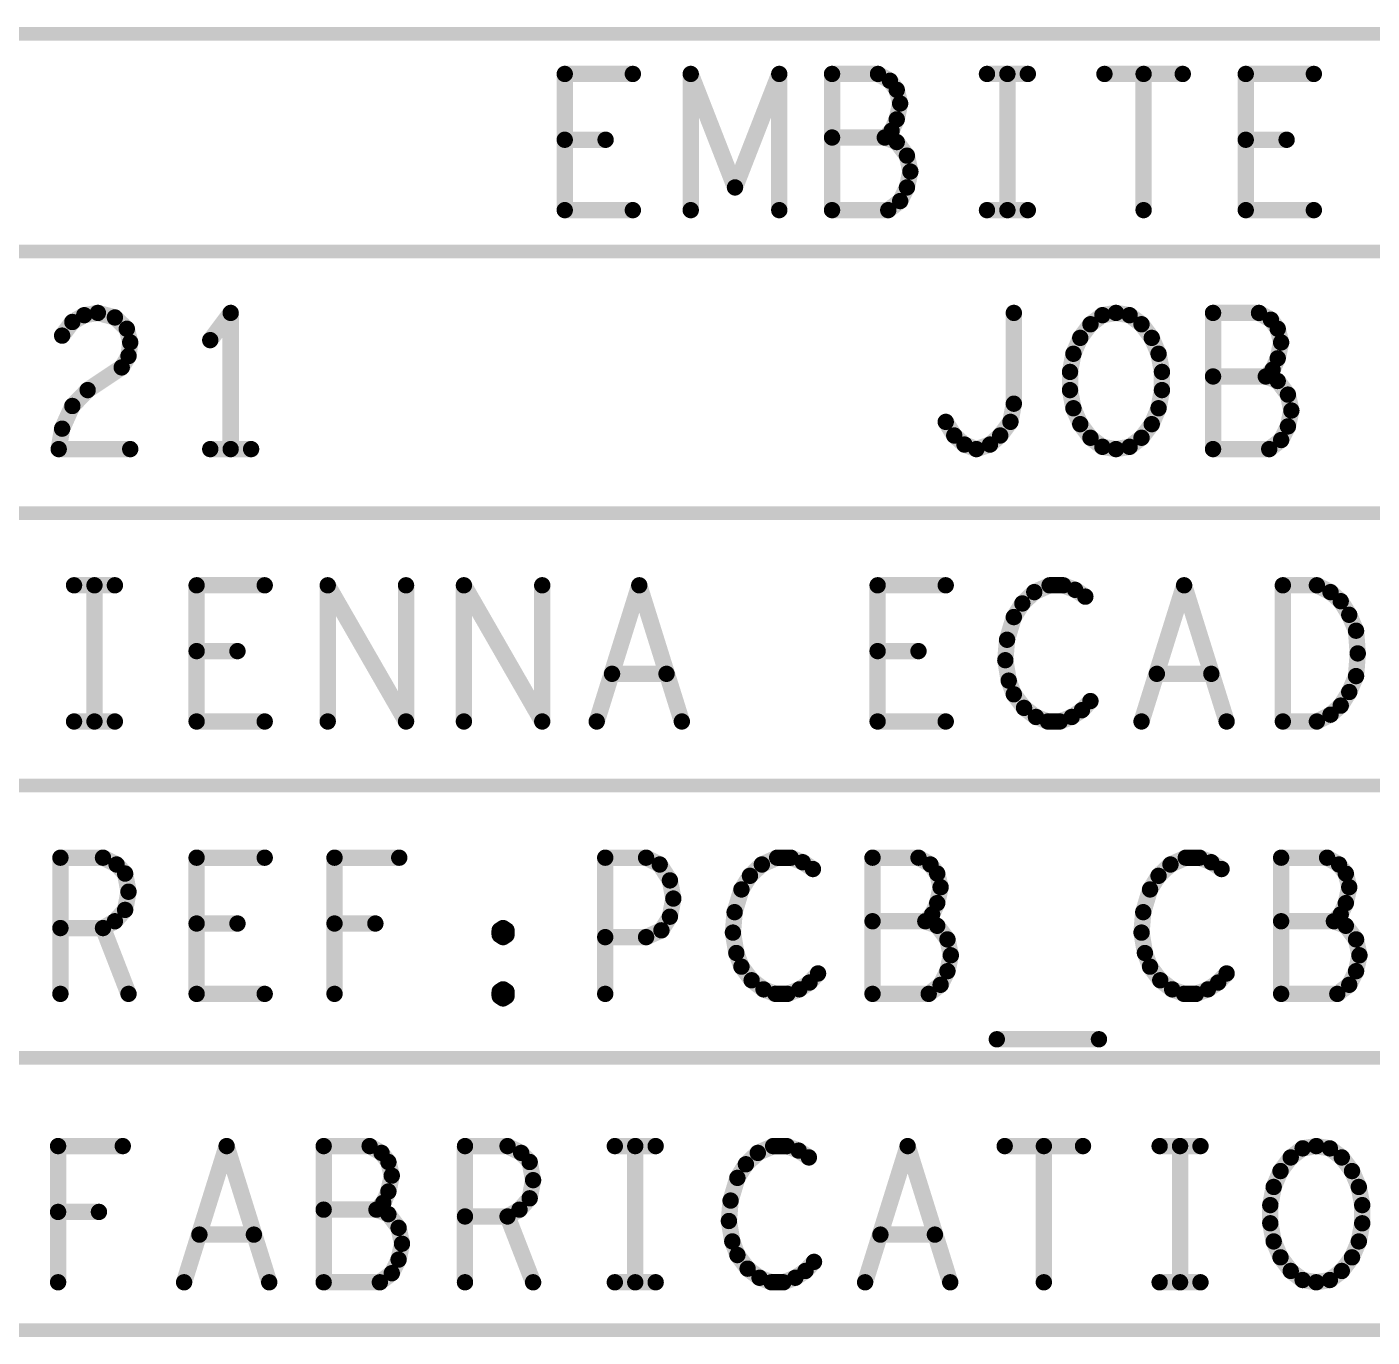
# Model space of a CAD drawing. Extents: x -14.2 to 19.9, y -5.2 to 16.9.
# Drawn here: x 1.907 to 2.895, y -2.005 to -1.043 of the extents above; entities that cross this region are included whole.
import ezdxf

# ---------------------------------------------------------------- set-up
doc = ezdxf.new("R2010")
doc.units = 0
doc.layers.get('0').update_dxf_attribs({"linetype": 'CONTINUOUS'})
doc.layers.add('FAB', color=2, linetype='CONTINUOUS')

# ---------------------------------------------------------------- blocks, each defined once
blk = doc.blocks.new('ROUND_3')
at = {"const_width": 0.006}
blk.add_lwpolyline([(-0.003, 0, 1), (0.003, 0, 1)], format="xyb", close=True, dxfattribs=at)

msp = doc.modelspace()

# ---------------------------------------------------------------- linework, layer by layer
at = {"layer": 'FAB'}
for points, const_width in [([(0.57442, -1.04846), (4.72942, -1.04846)], 0.01), ([(2.3022, -1.178), (2.3022, -1.078)], 0.012), ([(2.3022, -1.078), (2.3522, -1.078)], 0.012), ([(2.3947, -1.178), (2.3947, -1.078)], 0.012), ([(2.3947, -1.078), (2.4272, -1.16133)], 0.012), ([(2.4272, -1.16133), (2.4597, -1.078)], 0.012), ([(2.4597, -1.078), (2.4597, -1.178)], 0.012), ([(2.5322, -1.078), (2.49845, -1.078)], 0.012), ([(2.49845, -1.078), (2.49845, -1.178)], 0.012), ([(2.54095, -1.083), (2.5322, -1.078)], 0.012), ([(2.6122, -1.078), (2.6422, -1.078)], 0.012), ([(2.6272, -1.078), (2.6272, -1.178)], 0.012), ([(2.69845, -1.078), (2.75595, -1.078)], 0.012), ([(2.7272, -1.078), (2.7272, -1.178)], 0.012), ([(2.8022, -1.178), (2.8022, -1.078)], 0.012), ([(2.8022, -1.078), (2.8522, -1.078)], 0.012), ([(2.54595, -1.08967), (2.54095, -1.083)], 0.012), ([(2.54845, -1.09967), (2.54595, -1.08967)], 0.012), ([(2.54595, -1.11134), (2.54845, -1.09967)], 0.012), ([(2.5422, -1.11967), (2.54595, -1.11134)], 0.012), ([(2.5372, -1.12467), (2.5422, -1.11967)], 0.012), ([(2.3322, -1.12633), (2.3022, -1.12633)], 0.012), ([(2.5372, -1.12467), (2.49845, -1.12467)], 0.012), ([(2.54595, -1.128), (2.5372, -1.12467)], 0.012), ([(2.55345, -1.138), (2.54595, -1.128)], 0.012), ([(2.8322, -1.12633), (2.8022, -1.12633)], 0.012), ([(2.55595, -1.14967), (2.55345, -1.138)], 0.012), ([(2.55345, -1.16133), (2.55595, -1.14967)], 0.012), ([(2.54845, -1.17133), (2.55345, -1.16133)], 0.012), ([(2.5397, -1.178), (2.54845, -1.17133)], 0.012), ([(2.3522, -1.178), (2.3022, -1.178)], 0.012), ([(2.49845, -1.178), (2.5397, -1.178)], 0.012), ([(2.6122, -1.178), (2.6422, -1.178)], 0.012), ([(2.8522, -1.178), (2.8022, -1.178)], 0.012), ([(0.57442, -1.20846), (4.72942, -1.20846)], 0.01), ([(1.93317, -1.27013), (1.94067, -1.26013)], 0.012), ([(1.94067, -1.26013), (1.94942, -1.25513)], 0.012), ([(1.94942, -1.25513), (1.95942, -1.25346)], 0.012), ([(1.95942, -1.25346), (1.97192, -1.25679)], 0.012), ([(1.97192, -1.25679), (1.98067, -1.26513)], 0.012), ([(2.05692, -1.25346), (2.04192, -1.27346)], 0.012), ([(2.05692, -1.35346), (2.05692, -1.25346)], 0.012), ([(2.63192, -1.32013), (2.63192, -1.25346)], 0.012), ([(2.68817, -1.26179), (2.69692, -1.25513)], 0.012), ([(2.69692, -1.25513), (2.70692, -1.25346)], 0.012), ([(2.70692, -1.25346), (2.71692, -1.25513)], 0.012), ([(2.71692, -1.25513), (2.72567, -1.26179)], 0.012), ([(2.81192, -1.25346), (2.77817, -1.25346)], 0.012), ([(2.77817, -1.25346), (2.77817, -1.35346)], 0.012), ([(2.82067, -1.25846), (2.81192, -1.25346)], 0.012), ([(2.82567, -1.26513), (2.82067, -1.25846)], 0.012), ([(1.98067, -1.26513), (1.98317, -1.27513)], 0.012), ([(2.68067, -1.27179), (2.68817, -1.26179)], 0.012), ([(2.72567, -1.26179), (2.73317, -1.27179)], 0.012), ([(2.82817, -1.27513), (2.82567, -1.26513)], 0.012), ([(1.98317, -1.27513), (1.98192, -1.28513)], 0.012), ([(2.67567, -1.28346), (2.68067, -1.27179)], 0.012), ([(2.73317, -1.27179), (2.73817, -1.28346)], 0.012), ([(2.82567, -1.2868), (2.82817, -1.27513)], 0.012), ([(1.98192, -1.28513), (1.97692, -1.29346)], 0.012), ([(2.67317, -1.29679), (2.67567, -1.28346)], 0.012), ([(2.73817, -1.28346), (2.74067, -1.29679)], 0.012), ([(2.82192, -1.29513), (2.82567, -1.2868)], 0.012), ([(1.97692, -1.29346), (1.95192, -1.31013)], 0.012), ([(2.67317, -1.31013), (2.67317, -1.29679)], 0.012), ([(2.74067, -1.29679), (2.74067, -1.31013)], 0.012), ([(2.81692, -1.30013), (2.82192, -1.29513)], 0.012), ([(2.81692, -1.30013), (2.77817, -1.30013)], 0.012), ([(2.82567, -1.30346), (2.81692, -1.30013)], 0.012), ([(2.83317, -1.31346), (2.82567, -1.30346)], 0.012), ([(1.95192, -1.31013), (1.94067, -1.32179)], 0.012), ([(2.67567, -1.32346), (2.67317, -1.31013)], 0.012), ([(2.74067, -1.31013), (2.73817, -1.32346)], 0.012), ([(2.83567, -1.32513), (2.83317, -1.31346)], 0.012), ([(1.94067, -1.32179), (1.93317, -1.33846)], 0.012), ([(2.62942, -1.33346), (2.63192, -1.32013)], 0.012), ([(2.68067, -1.33513), (2.67567, -1.32346)], 0.012), ([(2.73817, -1.32346), (2.73317, -1.33513)], 0.012), ([(2.83317, -1.33679), (2.83567, -1.32513)], 0.012), ([(1.93317, -1.33846), (1.93067, -1.35346)], 0.012), ([(2.58192, -1.33346), (2.58817, -1.34346)], 0.012), ([(2.62192, -1.34346), (2.62942, -1.33346)], 0.012), ([(2.68817, -1.34513), (2.68067, -1.33513)], 0.012), ([(2.73317, -1.33513), (2.72567, -1.34513)], 0.012), ([(2.82817, -1.34679), (2.83317, -1.33679)], 0.012), ([(2.58817, -1.34346), (2.59567, -1.35013)], 0.012), ([(2.61442, -1.35013), (2.62192, -1.34346)], 0.012), ([(2.69692, -1.35179), (2.68817, -1.34513)], 0.012), ([(2.72567, -1.34513), (2.71692, -1.35179)], 0.012), ([(2.81942, -1.35346), (2.82817, -1.34679)], 0.012), ([(1.93067, -1.35346), (1.98317, -1.35346)], 0.012), ([(2.04192, -1.35346), (2.07192, -1.35346)], 0.012), ([(2.59567, -1.35013), (2.60442, -1.35346)], 0.012), ([(2.60442, -1.35346), (2.61442, -1.35013)], 0.012), ([(2.70692, -1.35346), (2.69692, -1.35179)], 0.012), ([(2.71692, -1.35179), (2.70692, -1.35346)], 0.012), ([(2.77817, -1.35346), (2.81942, -1.35346)], 0.012), ([(0.57442, -1.40046), (4.72942, -1.40046)], 0.01), ([(1.94192, -1.45346), (1.97192, -1.45346)], 0.012), ([(1.95692, -1.45346), (1.95692, -1.55346)], 0.012), ([(2.03192, -1.55346), (2.03192, -1.45346)], 0.012), ([(2.03192, -1.45346), (2.08192, -1.45346)], 0.012), ([(2.12817, -1.55346), (2.12817, -1.45346)], 0.012), ([(2.12817, -1.45346), (2.18567, -1.55346)], 0.012), ([(2.18567, -1.55346), (2.18567, -1.45346)], 0.012), ([(2.22817, -1.55346), (2.22817, -1.45346)], 0.012), ([(2.22817, -1.45346), (2.28567, -1.55346)], 0.012), ([(2.28567, -1.55346), (2.28567, -1.45346)], 0.012), ([(2.32567, -1.55346), (2.35692, -1.45346)], 0.012), ([(2.35692, -1.45346), (2.38817, -1.55346)], 0.012), ([(2.53192, -1.55346), (2.53192, -1.45346)], 0.012), ([(2.53192, -1.45346), (2.58192, -1.45346)], 0.012), ([(2.65817, -1.45346), (2.64692, -1.45846)], 0.012), ([(2.66817, -1.45346), (2.65817, -1.45346)], 0.012), ([(2.67692, -1.45679), (2.66817, -1.45346)], 0.012), ([(2.68442, -1.46179), (2.67692, -1.45679)], 0.012), ([(2.72567, -1.55346), (2.75692, -1.45346)], 0.012), ([(2.75692, -1.45346), (2.78817, -1.55346)], 0.012), ([(2.82942, -1.55346), (2.82942, -1.45346)], 0.012), ([(2.82942, -1.45346), (2.85442, -1.45346)], 0.012), ([(2.85442, -1.45346), (2.86442, -1.45846)], 0.012), ([(2.63817, -1.46679), (2.63192, -1.47679)], 0.012), ([(2.64692, -1.45846), (2.63817, -1.46679)], 0.012), ([(2.86442, -1.45846), (2.87192, -1.46513)], 0.012), ([(2.87192, -1.46513), (2.87817, -1.47513)], 0.012), ([(2.63192, -1.47679), (2.62692, -1.49346)], 0.012), ([(2.87817, -1.47513), (2.88317, -1.4868)], 0.012), ([(2.88317, -1.4868), (2.88442, -1.50346)], 0.012), ([(2.62692, -1.49346), (2.62567, -1.50846)], 0.012), ([(2.06192, -1.50179), (2.03192, -1.50179)], 0.012), ([(2.56192, -1.50179), (2.53192, -1.50179)], 0.012), ([(2.88442, -1.50346), (2.88317, -1.52013)], 0.012), ([(2.62567, -1.50846), (2.62817, -1.52346)], 0.012), ([(2.37692, -1.51846), (2.33692, -1.51846)], 0.012), ([(2.62817, -1.52346), (2.63192, -1.53346)], 0.012), ([(2.77692, -1.51846), (2.73692, -1.51846)], 0.012), ([(2.88317, -1.52013), (2.87817, -1.5318)], 0.012), ([(2.63192, -1.53346), (2.63942, -1.54346)], 0.012), ([(2.87817, -1.5318), (2.87192, -1.5418)], 0.012), ([(2.63942, -1.54346), (2.64817, -1.55013)], 0.012), ([(2.67442, -1.55013), (2.68192, -1.54513)], 0.012), ([(2.68192, -1.54513), (2.68817, -1.53846)], 0.012), ([(2.87192, -1.5418), (2.86442, -1.54846)], 0.012), ([(1.94192, -1.55346), (1.97192, -1.55346)], 0.012), ([(2.08192, -1.55346), (2.03192, -1.55346)], 0.012), ([(2.58192, -1.55346), (2.53192, -1.55346)], 0.012), ([(2.64817, -1.55013), (2.65692, -1.55346)], 0.012), ([(2.65692, -1.55346), (2.66567, -1.55346)], 0.012), ([(2.66567, -1.55346), (2.67442, -1.55013)], 0.012), ([(2.85442, -1.55346), (2.82942, -1.55346)], 0.012), ([(2.86442, -1.54846), (2.85442, -1.55346)], 0.012), ([(0.57442, -1.60046), (4.72942, -1.60046)], 0.01), ([(1.93192, -1.75346), (1.93192, -1.65346)], 0.012), ([(1.93192, -1.65346), (1.96317, -1.65346)], 0.012), ([(1.96317, -1.65346), (1.97317, -1.65846)], 0.012), ([(2.03192, -1.75346), (2.03192, -1.65346)], 0.012), ([(2.03192, -1.65346), (2.08192, -1.65346)], 0.012), ([(2.13317, -1.75346), (2.13317, -1.65346)], 0.012), ([(2.13317, -1.65346), (2.18067, -1.65346)], 0.012), ([(2.33192, -1.75346), (2.33192, -1.65346)], 0.012), ([(2.33192, -1.65346), (2.36192, -1.65346)], 0.012), ([(2.36192, -1.65346), (2.37192, -1.65846)], 0.012), ([(2.45817, -1.65346), (2.44692, -1.65846)], 0.012), ([(2.46817, -1.65346), (2.45817, -1.65346)], 0.012), ([(2.47692, -1.65679), (2.46817, -1.65346)], 0.012), ([(2.56192, -1.65346), (2.52817, -1.65346)], 0.012), ([(2.52817, -1.65346), (2.52817, -1.75346)], 0.012), ([(2.57067, -1.65846), (2.56192, -1.65346)], 0.012), ([(2.75817, -1.65346), (2.74692, -1.65846)], 0.012), ([(2.76817, -1.65346), (2.75817, -1.65346)], 0.012), ([(2.77692, -1.65679), (2.76817, -1.65346)], 0.012), ([(2.86192, -1.65346), (2.82817, -1.65346)], 0.012), ([(2.82817, -1.65346), (2.82817, -1.75346)], 0.012), ([(2.87067, -1.65846), (2.86192, -1.65346)], 0.012), ([(1.97317, -1.65846), (1.97942, -1.66513)], 0.012), ([(1.97942, -1.66513), (1.98192, -1.67846)], 0.012), ([(2.37192, -1.65846), (2.37942, -1.67013)], 0.012), ([(2.44692, -1.65846), (2.43817, -1.66679)], 0.012), ([(2.48442, -1.66179), (2.47692, -1.65679)], 0.012), ([(2.57567, -1.66513), (2.57067, -1.65846)], 0.012), ([(2.57817, -1.67513), (2.57567, -1.66513)], 0.012), ([(2.74692, -1.65846), (2.73817, -1.66679)], 0.012), ([(2.78442, -1.66179), (2.77692, -1.65679)], 0.012), ([(2.87567, -1.66513), (2.87067, -1.65846)], 0.012), ([(2.87817, -1.67513), (2.87567, -1.66513)], 0.012), ([(2.37942, -1.67013), (2.38192, -1.68346)], 0.012), ([(2.43817, -1.66679), (2.43192, -1.67679)], 0.012), ([(2.73817, -1.66679), (2.73192, -1.67679)], 0.012), ([(1.98192, -1.67846), (1.97942, -1.69179)], 0.012), ([(2.38192, -1.68346), (2.37942, -1.69679)], 0.012), ([(2.43192, -1.67679), (2.42692, -1.69346)], 0.012), ([(2.57567, -1.6868), (2.57817, -1.67513)], 0.012), ([(2.73192, -1.67679), (2.72692, -1.69346)], 0.012), ([(2.87567, -1.6868), (2.87817, -1.67513)], 0.012), ([(1.97942, -1.69179), (1.97192, -1.70013)], 0.012), ([(2.42692, -1.69346), (2.42567, -1.70846)], 0.012), ([(2.57192, -1.69513), (2.57567, -1.6868)], 0.012), ([(2.72692, -1.69346), (2.72567, -1.70846)], 0.012), ([(2.87192, -1.69513), (2.87567, -1.6868)], 0.012), ([(1.97192, -1.70013), (1.96317, -1.70513)], 0.012), ([(2.06192, -1.70179), (2.03192, -1.70179)], 0.012), ([(2.16317, -1.70179), (2.13317, -1.70179)], 0.012), ([(2.37942, -1.69679), (2.37317, -1.70679)], 0.012), ([(2.56692, -1.70013), (2.52817, -1.70013)], 0.012), ([(2.56692, -1.70013), (2.57192, -1.69513)], 0.012), ([(2.57567, -1.70346), (2.56692, -1.70013)], 0.012), ([(2.58317, -1.71346), (2.57567, -1.70346)], 0.012), ([(2.86692, -1.70013), (2.82817, -1.70013)], 0.012), ([(2.86692, -1.70013), (2.87192, -1.69513)], 0.012), ([(2.87567, -1.70346), (2.86692, -1.70013)], 0.012), ([(2.88317, -1.71346), (2.87567, -1.70346)], 0.012), ([(1.96317, -1.70513), (1.93192, -1.70513)], 0.012), ([(1.96317, -1.70513), (1.98192, -1.75346)], 0.012), ([(2.25442, -1.70679), (2.25692, -1.70513)], 0.012), ([(2.25442, -1.71013), (2.25442, -1.70679)], 0.012), ([(2.25692, -1.7118), (2.25442, -1.71013)], 0.012), ([(2.25692, -1.70513), (2.25942, -1.70679)], 0.012), ([(2.25942, -1.71013), (2.25692, -1.7118)], 0.012), ([(2.25942, -1.70679), (2.25942, -1.71013)], 0.012), ([(2.36192, -1.7118), (2.33192, -1.7118)], 0.012), ([(2.37317, -1.70679), (2.36192, -1.7118)], 0.012), ([(2.42567, -1.70846), (2.42817, -1.72346)], 0.012), ([(2.58567, -1.72513), (2.58317, -1.71346)], 0.012), ([(2.72567, -1.70846), (2.72817, -1.72346)], 0.012), ([(2.88567, -1.72513), (2.88317, -1.71346)], 0.012), ([(2.42817, -1.72346), (2.43192, -1.73346)], 0.012), ([(2.72817, -1.72346), (2.73192, -1.73346)], 0.012), ([(2.43192, -1.73346), (2.43942, -1.74346)], 0.012), ([(2.58317, -1.73679), (2.58567, -1.72513)], 0.012), ([(2.73192, -1.73346), (2.73942, -1.74346)], 0.012), ([(2.88317, -1.73679), (2.88567, -1.72513)], 0.012), ([(2.43942, -1.74346), (2.44817, -1.75013)], 0.012), ([(2.48192, -1.74513), (2.48817, -1.73846)], 0.012), ([(2.57817, -1.74679), (2.58317, -1.73679)], 0.012), ([(2.73942, -1.74346), (2.74817, -1.75013)], 0.012), ([(2.78192, -1.74513), (2.78817, -1.73846)], 0.012), ([(2.87817, -1.74679), (2.88317, -1.73679)], 0.012), ([(2.08192, -1.75346), (2.03192, -1.75346)], 0.012), ([(2.25442, -1.75179), (2.25692, -1.75013)], 0.012), ([(2.25442, -1.75513), (2.25442, -1.75179)], 0.012), ([(2.25692, -1.75013), (2.25942, -1.75179)], 0.012), ([(2.25942, -1.75179), (2.25942, -1.75513)], 0.012), ([(2.44817, -1.75013), (2.45692, -1.75346)], 0.012), ([(2.45692, -1.75346), (2.46567, -1.75346)], 0.012), ([(2.46567, -1.75346), (2.47442, -1.75013)], 0.012), ([(2.47442, -1.75013), (2.48192, -1.74513)], 0.012), ([(2.52817, -1.75346), (2.56942, -1.75346)], 0.012), ([(2.56942, -1.75346), (2.57817, -1.74679)], 0.012), ([(2.74817, -1.75013), (2.75692, -1.75346)], 0.012), ([(2.75692, -1.75346), (2.76567, -1.75346)], 0.012), ([(2.76567, -1.75346), (2.77442, -1.75013)], 0.012), ([(2.77442, -1.75013), (2.78192, -1.74513)], 0.012), ([(2.82817, -1.75346), (2.86942, -1.75346)], 0.012), ([(2.86942, -1.75346), (2.87817, -1.74679)], 0.012), ([(2.25692, -1.75679), (2.25442, -1.75513)], 0.012), ([(2.25942, -1.75513), (2.25692, -1.75679)], 0.012), ([(2.61942, -1.78679), (2.69442, -1.78679)], 0.012), ([(0.57442, -1.80046), (4.72942, -1.80046)], 0.01), ([(1.93021, -1.96522), (1.93021, -1.86522)], 0.012), ([(1.93021, -1.86522), (1.97771, -1.86522)], 0.012), ([(2.02271, -1.96522), (2.05396, -1.86522)], 0.012), ([(2.05396, -1.86522), (2.08521, -1.96522)], 0.012), ([(2.15896, -1.86522), (2.12521, -1.86522)], 0.012), ([(2.12521, -1.86522), (2.12521, -1.96522)], 0.012), ([(2.16771, -1.87022), (2.15896, -1.86522)], 0.012), ([(2.17271, -1.87689), (2.16771, -1.87022)], 0.012), ([(2.22896, -1.96522), (2.22896, -1.86522)], 0.012), ([(2.22896, -1.86522), (2.26021, -1.86522)], 0.012), ([(2.26021, -1.86522), (2.27021, -1.87022)], 0.012), ([(2.27021, -1.87022), (2.27646, -1.87689)], 0.012), ([(2.33896, -1.86522), (2.36896, -1.86522)], 0.012), ([(2.35396, -1.86522), (2.35396, -1.96522)], 0.012), ([(2.44396, -1.87022), (2.43521, -1.87855)], 0.012), ([(2.45521, -1.86522), (2.44396, -1.87022)], 0.012), ([(2.46521, -1.86522), (2.45521, -1.86522)], 0.012), ([(2.47396, -1.86855), (2.46521, -1.86522)], 0.012), ([(2.48146, -1.87355), (2.47396, -1.86855)], 0.012), ([(2.52271, -1.96522), (2.55396, -1.86522)], 0.012), ([(2.55396, -1.86522), (2.58521, -1.96522)], 0.012), ([(2.62521, -1.86522), (2.68271, -1.86522)], 0.012), ([(2.65396, -1.86522), (2.65396, -1.96522)], 0.012), ([(2.73896, -1.86522), (2.76896, -1.86522)], 0.012), ([(2.75396, -1.86522), (2.75396, -1.96522)], 0.012), ([(2.83521, -1.87355), (2.84396, -1.86689)], 0.012), ([(2.84396, -1.86689), (2.85396, -1.86522)], 0.012), ([(2.85396, -1.86522), (2.86396, -1.86689)], 0.012), ([(2.86396, -1.86689), (2.87271, -1.87355)], 0.012), ([(2.17521, -1.88689), (2.17271, -1.87689)], 0.012), ([(2.27646, -1.87689), (2.27896, -1.89022)], 0.012), ([(2.43521, -1.87855), (2.42896, -1.88855)], 0.012), ([(2.82771, -1.88355), (2.83521, -1.87355)], 0.012), ([(2.87271, -1.87355), (2.88021, -1.88355)], 0.012), ([(2.17271, -1.89856), (2.17521, -1.88689)], 0.012), ([(2.27896, -1.89022), (2.27646, -1.90355)], 0.012), ([(2.42896, -1.88855), (2.42396, -1.90522)], 0.012), ([(2.82271, -1.89522), (2.82771, -1.88355)], 0.012), ([(2.88021, -1.88355), (2.88521, -1.89522)], 0.012), ([(2.16896, -1.90689), (2.17271, -1.89856)], 0.012), ([(2.82021, -1.90855), (2.82271, -1.89522)], 0.012), ([(2.88521, -1.89522), (2.88771, -1.90855)], 0.012), ([(2.16396, -1.91189), (2.12521, -1.91189)], 0.012), ([(2.16396, -1.91189), (2.16896, -1.90689)], 0.012), ([(2.17271, -1.91522), (2.16396, -1.91189)], 0.012), ([(2.26896, -1.91189), (2.26021, -1.91689)], 0.012), ([(2.27646, -1.90355), (2.26896, -1.91189)], 0.012), ([(2.42396, -1.90522), (2.42271, -1.92022)], 0.012), ([(2.82021, -1.92189), (2.82021, -1.90855)], 0.012), ([(2.88771, -1.90855), (2.88771, -1.92189)], 0.012), ([(1.96021, -1.91355), (1.93021, -1.91355)], 0.012), ([(2.18021, -1.92522), (2.17271, -1.91522)], 0.012), ([(2.26021, -1.91689), (2.22896, -1.91689)], 0.012), ([(2.26021, -1.91689), (2.27896, -1.96522)], 0.012), ([(2.42271, -1.92022), (2.42521, -1.93522)], 0.012), ([(2.82271, -1.93522), (2.82021, -1.92189)], 0.012), ([(2.88771, -1.92189), (2.88521, -1.93522)], 0.012), ([(2.07396, -1.93022), (2.03396, -1.93022)], 0.012), ([(2.18271, -1.93689), (2.18021, -1.92522)], 0.012), ([(2.57396, -1.93022), (2.53396, -1.93022)], 0.012), ([(2.18021, -1.94855), (2.18271, -1.93689)], 0.012), ([(2.42521, -1.93522), (2.42896, -1.94522)], 0.012), ([(2.82771, -1.94689), (2.82271, -1.93522)], 0.012), ([(2.88521, -1.93522), (2.88021, -1.94689)], 0.012), ([(2.17521, -1.95855), (2.18021, -1.94855)], 0.012), ([(2.42896, -1.94522), (2.43646, -1.95522)], 0.012), ([(2.47896, -1.95689), (2.48521, -1.95022)], 0.012), ([(2.83521, -1.95689), (2.82771, -1.94689)], 0.012), ([(2.88021, -1.94689), (2.87271, -1.95689)], 0.012), ([(2.16646, -1.96522), (2.17521, -1.95855)], 0.012), ([(2.43646, -1.95522), (2.44521, -1.96189)], 0.012), ([(2.47146, -1.96189), (2.47896, -1.95689)], 0.012), ([(2.84396, -1.96355), (2.83521, -1.95689)], 0.012), ([(2.87271, -1.95689), (2.86396, -1.96355)], 0.012), ([(2.12521, -1.96522), (2.16646, -1.96522)], 0.012), ([(2.33896, -1.96522), (2.36896, -1.96522)], 0.012), ([(2.44521, -1.96189), (2.45396, -1.96522)], 0.012), ([(2.45396, -1.96522), (2.46271, -1.96522)], 0.012), ([(2.46271, -1.96522), (2.47146, -1.96189)], 0.012), ([(2.73896, -1.96522), (2.76896, -1.96522)], 0.012), ([(2.85396, -1.96522), (2.84396, -1.96355)], 0.012), ([(2.86396, -1.96355), (2.85396, -1.96522)], 0.012), ([(0.57442, -2.00046), (4.72942, -2.00046)], 0.01)]:
    msp.add_lwpolyline(points, dxfattribs=dict(at, const_width=const_width))

# ---------------------------------------------------------------- block references
for p in [(2.3022, -1.078), (2.3022, -1.078), (2.3522, -1.078), (2.3947, -1.078), (2.3947, -1.078), (2.4597, -1.078), (2.4597, -1.078), (2.49845, -1.078), (2.49845, -1.078), (2.5322, -1.078), (2.5322, -1.078), (2.6122, -1.078), (2.6272, -1.078), (2.6422, -1.078), (2.69845, -1.078), (2.7272, -1.078), (2.75595, -1.078), (2.8022, -1.078), (2.8022, -1.078), (2.8522, -1.078), (2.54095, -1.083), (2.54095, -1.083), (2.54595, -1.08967), (2.54595, -1.08967), (2.54845, -1.09967), (2.54845, -1.09967), (2.54595, -1.11134), (2.54595, -1.11134), (2.5422, -1.11967), (2.5422, -1.11967), (2.3022, -1.12633), (2.3322, -1.12633), (2.49845, -1.12467), (2.5372, -1.12467), (2.5372, -1.12467), (2.5372, -1.12467), (2.54595, -1.128), (2.54595, -1.128), (2.8022, -1.12633), (2.8322, -1.12633), (2.55345, -1.138), (2.55345, -1.138), (2.55595, -1.14967), (2.55595, -1.14967), (2.4272, -1.16133), (2.4272, -1.16133), (2.55345, -1.16133), (2.55345, -1.16133), (2.54845, -1.17133), (2.54845, -1.17133), (2.3022, -1.178), (2.3022, -1.178), (2.3522, -1.178), (2.3947, -1.178), (2.4597, -1.178), (2.49845, -1.178), (2.49845, -1.178), (2.5397, -1.178), (2.5397, -1.178), (2.6122, -1.178), (2.6272, -1.178), (2.6422, -1.178), (2.7272, -1.178), (2.8022, -1.178), (2.8022, -1.178), (2.8522, -1.178), (1.94067, -1.26013), (1.94067, -1.26013), (1.94942, -1.25513), (1.94942, -1.25513), (1.95942, -1.25346), (1.95942, -1.25346), (1.97192, -1.25679), (1.97192, -1.25679), (2.05692, -1.25346), (2.05692, -1.25346), (2.63192, -1.25346), (2.69692, -1.25513), (2.69692, -1.25513), (2.70692, -1.25346), (2.70692, -1.25346), (2.71692, -1.25513), (2.71692, -1.25513), (2.77817, -1.25346), (2.77817, -1.25346), (2.81192, -1.25346), (2.81192, -1.25346), (2.82067, -1.25846), (2.82067, -1.25846), (1.93317, -1.27013), (1.98067, -1.26513), (1.98067, -1.26513), (2.68817, -1.26179), (2.68817, -1.26179), (2.72567, -1.26179), (2.72567, -1.26179), (2.82567, -1.26513), (2.82567, -1.26513), (1.98317, -1.27513), (1.98317, -1.27513), (2.04192, -1.27346), (2.68067, -1.27179), (2.68067, -1.27179), (2.73317, -1.27179), (2.73317, -1.27179), (2.82817, -1.27513), (2.82817, -1.27513), (1.98192, -1.28513), (1.98192, -1.28513), (2.67567, -1.28346), (2.67567, -1.28346), (2.73817, -1.28346), (2.73817, -1.28346), (2.82567, -1.2868), (2.82567, -1.2868), (1.97692, -1.29346), (1.97692, -1.29346), (2.67317, -1.29679), (2.67317, -1.29679), (2.74067, -1.29679), (2.74067, -1.29679), (2.82192, -1.29513), (2.82192, -1.29513), (2.77817, -1.30013), (2.81692, -1.30013), (2.81692, -1.30013), (2.81692, -1.30013), (2.82567, -1.30346), (2.82567, -1.30346), (1.95192, -1.31013), (1.95192, -1.31013), (2.67317, -1.31013), (2.67317, -1.31013), (2.74067, -1.31013), (2.74067, -1.31013), (2.83317, -1.31346), (2.83317, -1.31346), (1.94067, -1.32179), (1.94067, -1.32179), (2.63192, -1.32013), (2.63192, -1.32013), (2.67567, -1.32346), (2.67567, -1.32346), (2.73817, -1.32346), (2.73817, -1.32346), (2.83567, -1.32513), (2.83567, -1.32513), (1.93317, -1.33846), (1.93317, -1.33846), (2.58192, -1.33346), (2.62942, -1.33346), (2.62942, -1.33346), (2.68067, -1.33513), (2.68067, -1.33513), (2.73317, -1.33513), (2.73317, -1.33513), (2.83317, -1.33679), (2.83317, -1.33679), (2.58817, -1.34346), (2.58817, -1.34346), (2.62192, -1.34346), (2.62192, -1.34346), (2.68817, -1.34513), (2.68817, -1.34513), (2.72567, -1.34513), (2.72567, -1.34513), (2.82817, -1.34679), (2.82817, -1.34679), (1.93067, -1.35346), (1.93067, -1.35346), (1.98317, -1.35346), (2.04192, -1.35346), (2.05692, -1.35346), (2.07192, -1.35346), (2.59567, -1.35013), (2.59567, -1.35013), (2.60442, -1.35346), (2.60442, -1.35346), (2.61442, -1.35013), (2.61442, -1.35013), (2.69692, -1.35179), (2.69692, -1.35179), (2.70692, -1.35346), (2.70692, -1.35346), (2.71692, -1.35179), (2.71692, -1.35179), (2.77817, -1.35346), (2.77817, -1.35346), (2.81942, -1.35346), (2.81942, -1.35346), (1.94192, -1.45346), (1.95692, -1.45346), (1.97192, -1.45346), (2.03192, -1.45346), (2.03192, -1.45346), (2.08192, -1.45346), (2.12817, -1.45346), (2.12817, -1.45346), (2.18567, -1.45346), (2.22817, -1.45346), (2.22817, -1.45346), (2.28567, -1.45346), (2.35692, -1.45346), (2.35692, -1.45346), (2.53192, -1.45346), (2.53192, -1.45346), (2.58192, -1.45346), (2.65817, -1.45346), (2.65817, -1.45346), (2.66817, -1.45346), (2.66817, -1.45346), (2.67692, -1.45679), (2.67692, -1.45679), (2.75692, -1.45346), (2.75692, -1.45346), (2.82942, -1.45346), (2.82942, -1.45346), (2.85442, -1.45346), (2.85442, -1.45346), (2.63817, -1.46679), (2.63817, -1.46679), (2.64692, -1.45846), (2.64692, -1.45846), (2.68442, -1.46179), (2.86442, -1.45846), (2.86442, -1.45846), (2.87192, -1.46513), (2.87192, -1.46513), (2.63192, -1.47679), (2.63192, -1.47679), (2.87817, -1.47513), (2.87817, -1.47513), (2.88317, -1.4868), (2.88317, -1.4868), (2.62692, -1.49346), (2.62692, -1.49346), (2.03192, -1.50179), (2.06192, -1.50179), (2.53192, -1.50179), (2.56192, -1.50179), (2.88442, -1.50346), (2.88442, -1.50346), (2.62567, -1.50846), (2.62567, -1.50846), (2.33692, -1.51846), (2.37692, -1.51846), (2.62817, -1.52346), (2.62817, -1.52346), (2.73692, -1.51846), (2.77692, -1.51846), (2.88317, -1.52013), (2.88317, -1.52013), (2.63192, -1.53346), (2.63192, -1.53346), (2.87817, -1.5318), (2.87817, -1.5318), (2.63942, -1.54346), (2.63942, -1.54346), (2.68192, -1.54513), (2.68192, -1.54513), (2.68817, -1.53846), (2.87192, -1.5418), (2.87192, -1.5418), (1.94192, -1.55346), (1.95692, -1.55346), (1.97192, -1.55346), (2.03192, -1.55346), (2.03192, -1.55346), (2.08192, -1.55346), (2.12817, -1.55346), (2.18567, -1.55346), (2.18567, -1.55346), (2.22817, -1.55346), (2.28567, -1.55346), (2.28567, -1.55346), (2.32567, -1.55346), (2.38817, -1.55346), (2.53192, -1.55346), (2.53192, -1.55346), (2.58192, -1.55346), (2.64817, -1.55013), (2.64817, -1.55013), (2.65692, -1.55346), (2.65692, -1.55346), (2.66567, -1.55346), (2.66567, -1.55346), (2.67442, -1.55013), (2.67442, -1.55013), (2.72567, -1.55346), (2.78817, -1.55346), (2.82942, -1.55346), (2.82942, -1.55346), (2.85442, -1.55346), (2.85442, -1.55346), (2.86442, -1.54846), (2.86442, -1.54846), (1.93192, -1.65346), (1.93192, -1.65346), (1.96317, -1.65346), (1.96317, -1.65346), (2.03192, -1.65346), (2.03192, -1.65346), (2.08192, -1.65346), (2.13317, -1.65346), (2.13317, -1.65346), (2.18067, -1.65346), (2.33192, -1.65346), (2.33192, -1.65346), (2.36192, -1.65346), (2.36192, -1.65346), (2.45817, -1.65346), (2.45817, -1.65346), (2.46817, -1.65346), (2.46817, -1.65346), (2.52817, -1.65346), (2.52817, -1.65346), (2.56192, -1.65346), (2.56192, -1.65346), (2.75817, -1.65346), (2.75817, -1.65346), (2.76817, -1.65346), (2.76817, -1.65346), (2.82817, -1.65346), (2.82817, -1.65346), (2.86192, -1.65346), (2.86192, -1.65346), (1.97317, -1.65846), (1.97317, -1.65846), (1.97942, -1.66513), (1.97942, -1.66513), (2.37192, -1.65846), (2.37192, -1.65846), (2.44692, -1.65846), (2.44692, -1.65846), (2.47692, -1.65679), (2.47692, -1.65679), (2.48442, -1.66179), (2.57067, -1.65846), (2.57067, -1.65846), (2.57567, -1.66513), (2.57567, -1.66513), (2.74692, -1.65846), (2.74692, -1.65846), (2.77692, -1.65679), (2.77692, -1.65679), (2.78442, -1.66179), (2.87067, -1.65846), (2.87067, -1.65846), (2.87567, -1.66513), (2.87567, -1.66513), (2.37942, -1.67013), (2.37942, -1.67013), (2.43817, -1.66679), (2.43817, -1.66679), (2.73817, -1.66679), (2.73817, -1.66679), (1.98192, -1.67846), (1.98192, -1.67846), (2.38192, -1.68346), (2.38192, -1.68346), (2.43192, -1.67679), (2.43192, -1.67679), (2.57817, -1.67513), (2.57817, -1.67513), (2.73192, -1.67679), (2.73192, -1.67679), (2.87817, -1.67513), (2.87817, -1.67513), (1.97942, -1.69179), (1.97942, -1.69179), (2.42692, -1.69346), (2.42692, -1.69346), (2.57567, -1.6868), (2.57567, -1.6868), (2.72692, -1.69346), (2.72692, -1.69346), (2.87567, -1.6868), (2.87567, -1.6868), (1.97192, -1.70013), (1.97192, -1.70013), (2.03192, -1.70179), (2.06192, -1.70179), (2.13317, -1.70179), (2.16317, -1.70179), (2.37942, -1.69679), (2.37942, -1.69679), (2.52817, -1.70013), (2.56692, -1.70013), (2.56692, -1.70013), (2.56692, -1.70013), (2.57192, -1.69513), (2.57192, -1.69513), (2.57567, -1.70346), (2.57567, -1.70346), (2.82817, -1.70013), (2.86692, -1.70013), (2.86692, -1.70013), (2.86692, -1.70013), (2.87192, -1.69513), (2.87192, -1.69513), (2.87567, -1.70346), (2.87567, -1.70346), (1.93192, -1.70513), (1.96317, -1.70513), (1.96317, -1.70513), (1.96317, -1.70513), (2.25442, -1.70679), (2.25442, -1.70679), (2.25442, -1.71013), (2.25442, -1.71013), (2.25692, -1.70513), (2.25692, -1.70513), (2.25692, -1.7118), (2.25692, -1.7118), (2.25942, -1.70679), (2.25942, -1.70679), (2.25942, -1.71013), (2.25942, -1.71013), (2.33192, -1.7118), (2.36192, -1.7118), (2.36192, -1.7118), (2.37317, -1.70679), (2.37317, -1.70679), (2.42567, -1.70846), (2.42567, -1.70846), (2.58317, -1.71346), (2.58317, -1.71346), (2.72567, -1.70846), (2.72567, -1.70846), (2.88317, -1.71346), (2.88317, -1.71346), (2.42817, -1.72346), (2.42817, -1.72346), (2.72817, -1.72346), (2.72817, -1.72346), (2.43192, -1.73346), (2.43192, -1.73346), (2.58567, -1.72513), (2.58567, -1.72513), (2.73192, -1.73346), (2.73192, -1.73346), (2.88567, -1.72513), (2.88567, -1.72513), (2.43942, -1.74346), (2.43942, -1.74346), (2.48817, -1.73846), (2.58317, -1.73679), (2.58317, -1.73679), (2.73942, -1.74346), (2.73942, -1.74346), (2.78817, -1.73846), (2.88317, -1.73679), (2.88317, -1.73679), (1.93192, -1.75346), (1.98192, -1.75346), (2.03192, -1.75346), (2.03192, -1.75346), (2.08192, -1.75346), (2.13317, -1.75346), (2.25442, -1.75179), (2.25442, -1.75179), (2.25692, -1.75013), (2.25692, -1.75013), (2.25942, -1.75179), (2.25942, -1.75179), (2.33192, -1.75346), (2.44817, -1.75013), (2.44817, -1.75013), (2.45692, -1.75346), (2.45692, -1.75346), (2.46567, -1.75346), (2.46567, -1.75346), (2.47442, -1.75013), (2.47442, -1.75013), (2.48192, -1.74513), (2.48192, -1.74513), (2.52817, -1.75346), (2.52817, -1.75346), (2.56942, -1.75346), (2.56942, -1.75346), (2.57817, -1.74679), (2.57817, -1.74679), (2.74817, -1.75013), (2.74817, -1.75013), (2.75692, -1.75346), (2.75692, -1.75346), (2.76567, -1.75346), (2.76567, -1.75346), (2.77442, -1.75013), (2.77442, -1.75013), (2.78192, -1.74513), (2.78192, -1.74513), (2.82817, -1.75346), (2.82817, -1.75346), (2.86942, -1.75346), (2.86942, -1.75346), (2.87817, -1.74679), (2.87817, -1.74679), (2.25442, -1.75513), (2.25442, -1.75513), (2.25692, -1.75679), (2.25692, -1.75679), (2.25942, -1.75513), (2.25942, -1.75513), (2.61942, -1.78679), (2.69442, -1.78679), (1.93021, -1.86522), (1.93021, -1.86522), (1.97771, -1.86522), (2.05396, -1.86522), (2.05396, -1.86522), (2.12521, -1.86522), (2.12521, -1.86522), (2.15896, -1.86522), (2.15896, -1.86522), (2.16771, -1.87022), (2.16771, -1.87022), (2.22896, -1.86522), (2.22896, -1.86522), (2.26021, -1.86522), (2.26021, -1.86522), (2.27021, -1.87022), (2.27021, -1.87022), (2.33896, -1.86522), (2.35396, -1.86522), (2.36896, -1.86522), (2.44396, -1.87022), (2.44396, -1.87022), (2.45521, -1.86522), (2.45521, -1.86522), (2.46521, -1.86522), (2.46521, -1.86522), (2.47396, -1.86855), (2.47396, -1.86855), (2.55396, -1.86522), (2.55396, -1.86522), (2.62521, -1.86522), (2.65396, -1.86522), (2.68271, -1.86522), (2.73896, -1.86522), (2.75396, -1.86522), (2.76896, -1.86522), (2.84396, -1.86689), (2.84396, -1.86689), (2.85396, -1.86522), (2.85396, -1.86522), (2.86396, -1.86689), (2.86396, -1.86689), (2.17271, -1.87689), (2.17271, -1.87689), (2.27646, -1.87689), (2.27646, -1.87689), (2.43521, -1.87855), (2.43521, -1.87855), (2.48146, -1.87355), (2.83521, -1.87355), (2.83521, -1.87355), (2.87271, -1.87355), (2.87271, -1.87355), (2.17521, -1.88689), (2.17521, -1.88689), (2.27896, -1.89022), (2.27896, -1.89022), (2.42896, -1.88855), (2.42896, -1.88855), (2.82771, -1.88355), (2.82771, -1.88355), (2.88021, -1.88355), (2.88021, -1.88355), (2.17271, -1.89856), (2.17271, -1.89856), (2.82271, -1.89522), (2.82271, -1.89522), (2.88521, -1.89522), (2.88521, -1.89522), (2.12521, -1.91189), (2.16396, -1.91189), (2.16396, -1.91189), (2.16396, -1.91189), (2.16896, -1.90689), (2.16896, -1.90689), (2.26896, -1.91189), (2.26896, -1.91189), (2.27646, -1.90355), (2.27646, -1.90355), (2.42396, -1.90522), (2.42396, -1.90522), (2.82021, -1.90855), (2.82021, -1.90855), (2.88771, -1.90855), (2.88771, -1.90855), (1.93021, -1.91355), (1.96021, -1.91355), (2.17271, -1.91522), (2.17271, -1.91522), (2.22896, -1.91689), (2.26021, -1.91689), (2.26021, -1.91689), (2.26021, -1.91689), (2.42271, -1.92022), (2.42271, -1.92022), (2.82021, -1.92189), (2.82021, -1.92189), (2.88771, -1.92189), (2.88771, -1.92189), (2.03396, -1.93022), (2.07396, -1.93022), (2.18021, -1.92522), (2.18021, -1.92522), (2.53396, -1.93022), (2.57396, -1.93022), (2.18271, -1.93689), (2.18271, -1.93689), (2.42521, -1.93522), (2.42521, -1.93522), (2.82271, -1.93522), (2.82271, -1.93522), (2.88521, -1.93522), (2.88521, -1.93522), (2.18021, -1.94855), (2.18021, -1.94855), (2.42896, -1.94522), (2.42896, -1.94522), (2.48521, -1.95022), (2.82771, -1.94689), (2.82771, -1.94689), (2.88021, -1.94689), (2.88021, -1.94689), (2.17521, -1.95855), (2.17521, -1.95855), (2.43646, -1.95522), (2.43646, -1.95522), (2.47896, -1.95689), (2.47896, -1.95689), (2.83521, -1.95689), (2.83521, -1.95689), (2.87271, -1.95689), (2.87271, -1.95689), (1.93021, -1.96522), (2.02271, -1.96522), (2.08521, -1.96522), (2.12521, -1.96522), (2.12521, -1.96522), (2.16646, -1.96522), (2.16646, -1.96522), (2.22896, -1.96522), (2.27896, -1.96522), (2.33896, -1.96522), (2.35396, -1.96522), (2.36896, -1.96522), (2.44521, -1.96189), (2.44521, -1.96189), (2.45396, -1.96522), (2.45396, -1.96522), (2.46271, -1.96522), (2.46271, -1.96522), (2.47146, -1.96189), (2.47146, -1.96189), (2.52271, -1.96522), (2.58521, -1.96522), (2.65396, -1.96522), (2.73896, -1.96522), (2.75396, -1.96522), (2.76896, -1.96522), (2.84396, -1.96355), (2.84396, -1.96355), (2.85396, -1.96522), (2.85396, -1.96522), (2.86396, -1.96355), (2.86396, -1.96355)]:
    msp.add_blockref('ROUND_3', p, dxfattribs=at)

doc.saveas('drawing.dxf')
